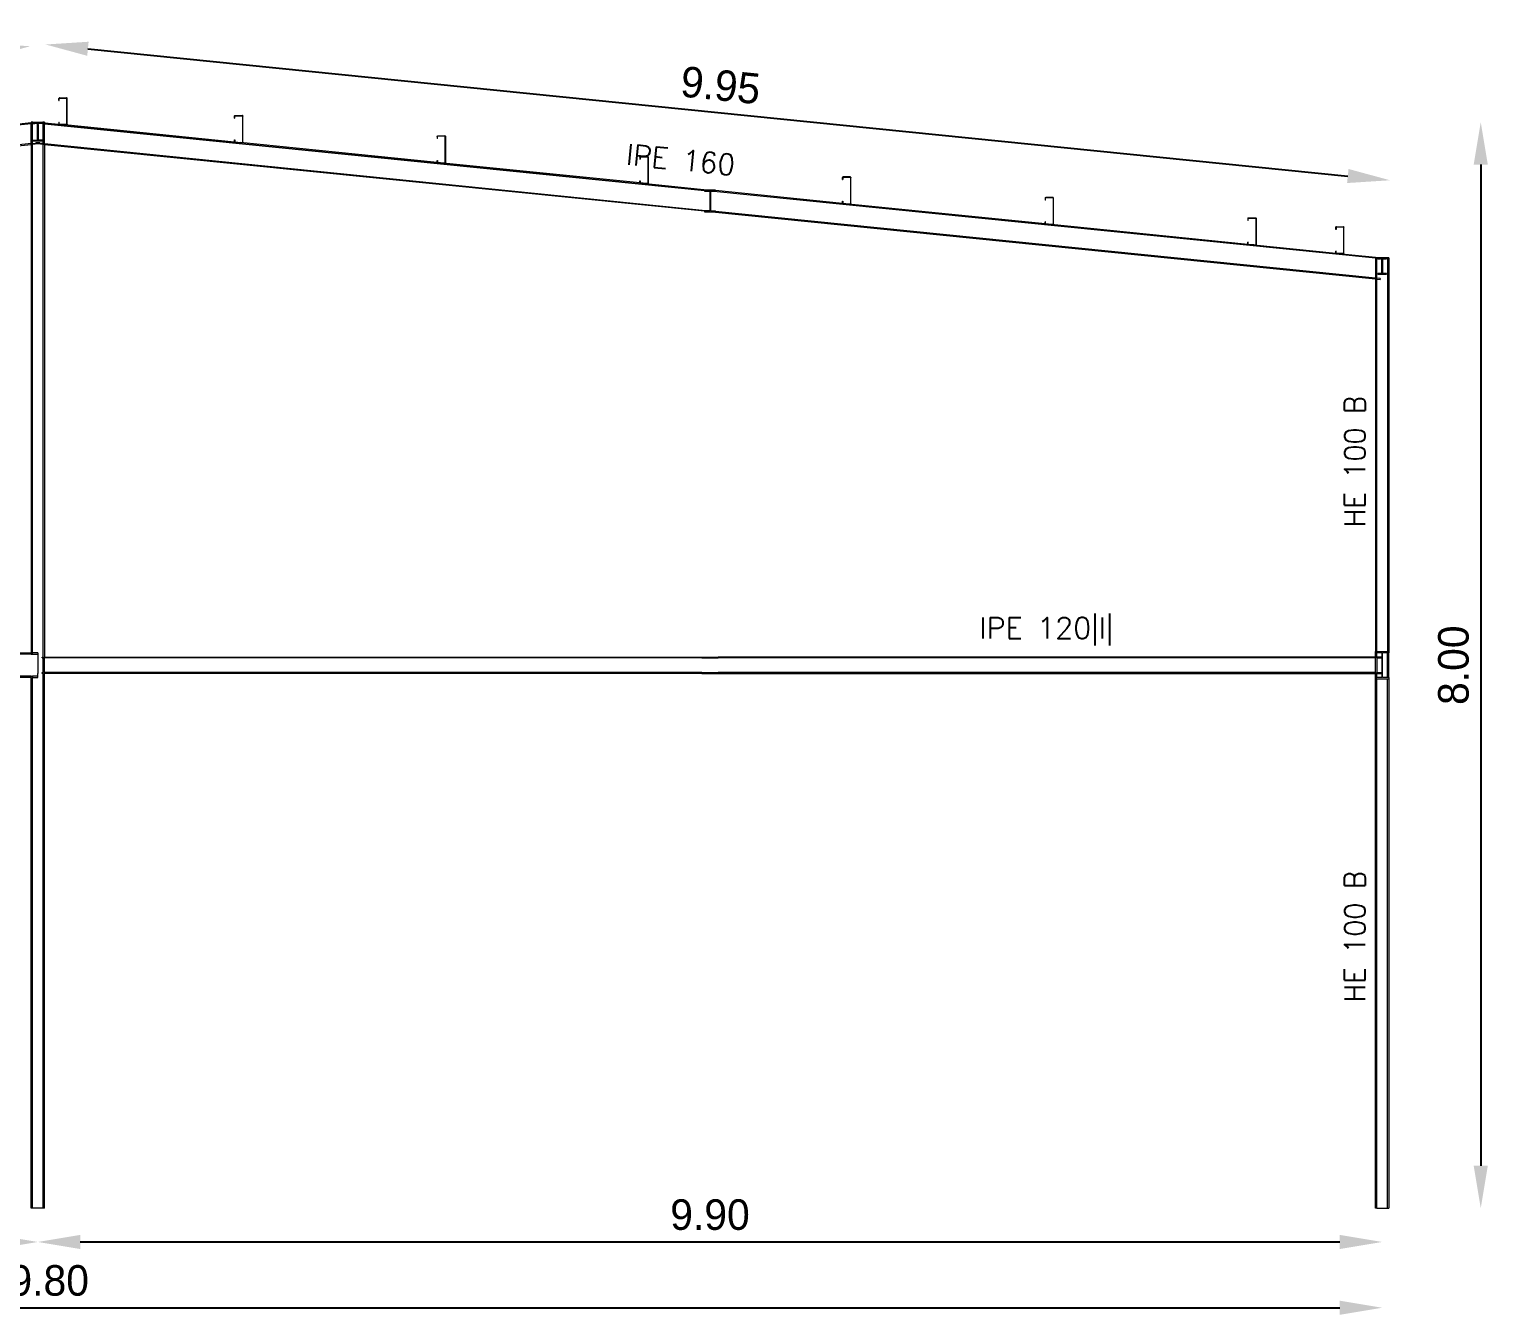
# Model space of a CAD drawing. Header units: inches. Extents: x 72863 to 72995, y 49095 to 49225.
# Drawn here: x 72874.34 to 72882.93, y 49205.84 to 49213.42 of the extents above; entities that cross this region are included whole.
import ezdxf
from ezdxf.enums import TextEntityAlignment as Align

# ---------------------------------------------------------------- set-up
doc = ezdxf.new("R2010")
doc.units = ezdxf.units.IN
for name, color, linetype, lineweight in [('BARRAS_DE_ACERO', 7, 'Continuous', 9), ('Cotas', 200, 'Continuous', 9), ('REFERENCIA_DE_LAS_BARRAS', 2, 'Continuous', 9)]:
    doc.layers.add(name, color=color, linetype=linetype, lineweight=lineweight)
doc.styles.add('CYPETXT', font='romans__.ttf', dxfattribs={"height": 0.2})
doc.styles.add('RomanS', font='')
doc.styles.get('RomanS').set_extended_font_data('Porsche')
doc.dimstyles.new('100-color', dxfattribs={"dimtxt": 0.18, "dimasz": 0.25, "dimexe": 0, "dimexo": 0.5, "dimgap": 0.07, "dimtad": 1, "dimlfac": 1.25, "dimzin": 4, "dimdsep": 46, "dimtxsty": 'RomanS', "dimcen": 0.1, "dimse1": 1, "dimse2": 1, "dimadec": 0, "dimazin": 0, "dimtfac": 1, "dimtix": 1, "dimtmove": 2, "dimatfit": 3, "dimfxl": 1, "dimtvp": 1.058824, "dimtolj": 1, "dimtzin": 1, "dimarcsym": 0})

# ---------------------------------------------------------------- blocks, each defined once
blk = doc.blocks.new('*D23')
at = {"layer": 'Cotas', "color": 0, "lineweight": -2, "transparency": 16777216}
blk.add_line((72874.1366, 49206.2703), (72870.6766, 49206.2703), dxfattribs=at)
at = {"layer": 'Cotas', "color": 0, "transparency": 16777216}
for points in [[(72870.6766, 49206.312), (72870.6766, 49206.2286), (72870.4266, 49206.2703)], [(72874.1366, 49206.312), (72874.1366, 49206.2286), (72874.3866, 49206.2703)]]:
    blk.add_solid(points, dxfattribs=at)
at = {"layer": 'Defpoints', "color": 0, "transparency": 16777216}
for p in [(72870.4266, 49206.4691), (72874.3866, 49206.4691), (72870.4266, 49206.2703)]:
    blk.add_point(p, dxfattribs=at)
at = {"layer": 'Cotas', "color": 0, "transparency": 16777216, "insert": (72872.4066, 49206.4303), "char_height": 0.18, "attachment_point": 5, "style": 'RomanS'}
blk.add_mtext('\\A1;4.95', dxfattribs=at)
blk = doc.blocks.new('*D24')
at = {"layer": 'Cotas', "color": 0, "lineweight": -2, "transparency": 16777216}
blk.add_line((72866.7166, 49205.8826), (72882.0566, 49205.8826), dxfattribs=at)
at = {"layer": 'Cotas', "color": 0, "transparency": 16777216}
for points in [[(72866.7166, 49205.9243), (72866.7166, 49205.8409), (72866.4666, 49205.8826)], [(72882.0566, 49205.9243), (72882.0566, 49205.8409), (72882.3066, 49205.8826)]]:
    blk.add_solid(points, dxfattribs=at)
at = {"layer": 'Defpoints', "color": 0, "transparency": 16777216}
for p in [(72866.4666, 49206.4691), (72882.3066, 49206.4691), (72882.3066, 49205.8826)]:
    blk.add_point(p, dxfattribs=at)
at = {"layer": 'Cotas', "color": 0, "transparency": 16777216, "insert": (72874.3866, 49206.0426), "char_height": 0.18, "attachment_point": 5, "style": 'RomanS'}
blk.add_mtext('\\A1;19.80', dxfattribs=at)
blk = doc.blocks.new('*D28')
at = {"layer": 'Cotas', "color": 0, "lineweight": -2, "transparency": 16777216}
blk.add_line((72865.3788, 49212.6191), (72865.3788, 49209.9191), dxfattribs=at)
at = {"layer": 'Cotas', "color": 0, "transparency": 16777216}
for points in [[(72865.3371, 49212.6191), (72865.4205, 49212.6191), (72865.3788, 49212.8691)], [(72865.3371, 49209.9191), (72865.4205, 49209.9191), (72865.3788, 49209.6691)]]:
    blk.add_solid(points, dxfattribs=at)
at = {"layer": 'Defpoints', "color": 0, "transparency": 16777216}
for p in [(72874.3866, 49212.8691), (72865.3788, 49209.6691), (72874.3866, 49209.6691)]:
    blk.add_point(p, dxfattribs=at)
at = {"layer": 'Cotas', "color": 0, "transparency": 16777216, "insert": (72865.2188, 49211.2691), "char_height": 0.18, "attachment_point": 5, "rotation": 90, "style": 'RomanS'}
blk.add_mtext('\\A1;4.00', dxfattribs=at)
blk = doc.blocks.new('*D30')
at = {"layer": 'Cotas', "color": 0, "lineweight": -2, "transparency": 16777216}
blk.add_line((72870.6302, 49212.9415), (72874.0927, 49213.2913), dxfattribs=at)
at = {"layer": 'Cotas', "color": 0, "transparency": 16777216}
for points in [[(72874.0885, 49213.3327), (72874.0969, 49213.2498), (72874.3414, 49213.3164)], [(72870.626, 49212.983), (72870.6344, 49212.9001), (72870.3814, 49212.9164)]]:
    blk.add_solid(points, dxfattribs=at)
at = {"layer": 'Defpoints', "color": 0, "transparency": 16777216}
for p in [(72874.3414, 49213.3164), (72874.3866, 49212.8691), (72870.4266, 49212.4691)]:
    blk.add_point(p, dxfattribs=at)
at = {"layer": 'Cotas', "color": 0, "transparency": 16777216, "insert": (72872.3454, 49213.2756), "char_height": 0.18, "attachment_point": 5, "rotation": 5.76789, "style": 'RomanS'}
blk.add_mtext('\\A1;4.98', dxfattribs=at)
blk = doc.blocks.new('*D31')
at = {"layer": 'Cotas', "color": 0, "lineweight": -2, "transparency": 16777216}
blk.add_line((72882.8873, 49212.6191), (72882.8873, 49206.7191), dxfattribs=at)
at = {"layer": 'Cotas', "color": 0, "transparency": 16777216}
for points in [[(72882.8456, 49212.6191), (72882.929, 49212.6191), (72882.8873, 49212.8691)], [(72882.8456, 49206.7191), (72882.929, 49206.7191), (72882.8873, 49206.4691)]]:
    blk.add_solid(points, dxfattribs=at)
at = {"layer": 'Defpoints', "color": 0, "transparency": 16777216}
for p in [(72874.3866, 49212.8691), (72874.3866, 49206.4691), (72882.8873, 49206.4691)]:
    blk.add_point(p, dxfattribs=at)
at = {"layer": 'Cotas', "color": 0, "transparency": 16777216, "insert": (72882.7273, 49209.6691), "char_height": 0.18, "attachment_point": 5, "rotation": 90, "style": 'RomanS'}
blk.add_mtext('\\A1;8.00', dxfattribs=at)
blk = doc.blocks.new('*D32')
at = {"layer": 'Cotas', "color": 0, "lineweight": -2, "transparency": 16777216}
blk.add_line((72874.6366, 49206.2703), (72882.0566, 49206.2703), dxfattribs=at)
at = {"layer": 'Cotas', "color": 0, "transparency": 16777216}
for points in [[(72874.6366, 49206.312), (72874.6366, 49206.2286), (72874.3866, 49206.2703)], [(72882.0566, 49206.312), (72882.0566, 49206.2286), (72882.3066, 49206.2703)]]:
    blk.add_solid(points, dxfattribs=at)
at = {"layer": 'Defpoints', "color": 0, "transparency": 16777216}
for p in [(72874.3866, 49206.4691), (72882.3066, 49206.4691), (72882.3066, 49206.2703)]:
    blk.add_point(p, dxfattribs=at)
at = {"layer": 'Cotas', "color": 0, "transparency": 16777216, "insert": (72878.3466, 49206.4303), "char_height": 0.18, "attachment_point": 5, "style": 'RomanS'}
blk.add_mtext('\\A1;9.90', dxfattribs=at)
blk = doc.blocks.new('*D33')
at = {"layer": 'Cotas', "color": 0, "lineweight": -2, "transparency": 16777216}
blk.add_line((72874.6816, 49213.3015), (72882.1041, 49212.5518), dxfattribs=at)
at = {"layer": 'Cotas', "color": 0, "transparency": 16777216}
for points in [[(72874.6858, 49213.343), (72874.6774, 49213.2601), (72874.4328, 49213.3267)], [(72882.1083, 49212.5932), (72882.0999, 49212.5103), (72882.3528, 49212.5267)]]:
    blk.add_solid(points, dxfattribs=at)
at = {"layer": 'Defpoints', "color": 0, "transparency": 16777216}
for p in [(72874.3866, 49212.8691), (72882.3528, 49212.5267), (72882.3066, 49212.0691)]:
    blk.add_point(p, dxfattribs=at)
at = {"layer": 'Cotas', "color": 0, "transparency": 16777216, "insert": (72878.4089, 49213.0859), "char_height": 0.18, "attachment_point": 5, "rotation": 354.23211, "style": 'RomanS'}
blk.add_mtext('\\A1;9.95', dxfattribs=at)

msp = doc.modelspace()

# ---------------------------------------------------------------- linework, layer by layer
at = {"layer": 'BARRAS_DE_ACERO'}
for p, q in [((72874.5114, 49213.0108), (72874.5111, 49213.0094)), ((72874.5111, 49212.997), (72874.5111, 49213.0094)), ((72874.5111, 49212.997), (72874.5127, 49212.997)), ((72874.5121, 49213.012), (72874.5114, 49213.0108)), ((72874.5133, 49213.0128), (72874.5121, 49213.012)), ((72874.5127, 49213.0094), (72874.5128, 49213.0102)), ((72874.5127, 49212.997), (72874.5127, 49213.0094)), ((72874.5147, 49213.013), (72874.5133, 49213.0128)), ((72874.5139, 49213.0113), (72874.5147, 49213.0114)), ((72874.5147, 49213.013), (72874.5555, 49213.013)), ((72874.5147, 49213.0114), (72874.5555, 49213.0114)), ((72874.5569, 49213.0128), (72874.5555, 49213.013)), ((72874.5555, 49213.0114), (72874.5563, 49213.0113)), ((72874.5569, 49213.0108), (72874.5563, 49213.0113)), ((72874.558, 49213.012), (72874.5569, 49213.0128)), ((72874.5569, 49213.0108), (72874.5573, 49213.0102)), ((72874.5573, 49213.0102), (72874.5575, 49213.0094)), ((72874.5575, 49212.8566), (72874.5575, 49213.0094)), ((72874.558, 49213.012), (72874.5588, 49213.0108)), ((72874.5591, 49213.0094), (72874.5588, 49213.0108)), ((72874.5591, 49212.8566), (72874.5591, 49213.0094)), ((72875.5458, 49212.9049), (72875.5461, 49212.9063)), ((72875.5458, 49212.8925), (72875.5458, 49212.9049)), ((72875.5461, 49212.9063), (72875.5469, 49212.9075)), ((72875.5469, 49212.9075), (72875.548, 49212.9082)), ((72875.5476, 49212.9057), (72875.5474, 49212.9049)), ((72875.5476, 49212.9057), (72875.548, 49212.9063)), ((72875.548, 49212.9082), (72875.5494, 49212.9085)), ((72875.548, 49212.9063), (72875.5487, 49212.9068)), ((72875.5494, 49212.9069), (72875.5487, 49212.9068)), ((72875.5494, 49212.9085), (72875.5902, 49212.9085)), ((72875.5494, 49212.9069), (72875.5902, 49212.9069)), ((72875.5916, 49212.9082), (72875.5902, 49212.9085)), ((72875.5902, 49212.9069), (72875.591, 49212.9068)), ((72875.5916, 49212.9063), (72875.591, 49212.9068)), ((72875.5928, 49212.9075), (72875.5916, 49212.9082)), ((72875.5916, 49212.9063), (72875.5921, 49212.9057)), ((72875.5921, 49212.9057), (72875.5922, 49212.9049)), ((72875.5922, 49212.9049), (72875.5922, 49212.7521)), ((72875.5935, 49212.9063), (72875.5928, 49212.9075)), ((72875.5935, 49212.9063), (72875.5938, 49212.9049)), ((72874.3466, 49212.8591), (72870.4666, 49212.4672)), ((72874.3466, 49212.8691), (72874.3466, 49212.8651)), ((72874.3546, 49212.8691), (72874.3466, 49212.8691)), ((72874.3466, 49212.8651), (72874.3466, 49212.8591)), ((72874.3466, 49212.7424), (72874.3466, 49212.8591)), ((72874.3546, 49212.8691), (72874.3546, 49212.8659)), ((72874.3574, 49212.8691), (72874.3546, 49212.8691)), ((72874.3546, 49212.8659), (72874.3574, 49212.8662)), ((72874.3546, 49212.8599), (72874.3546, 49212.8659)), ((72874.3546, 49212.8599), (72874.3847, 49212.863)), ((72874.3546, 49212.7432), (72874.3546, 49212.8599)), ((72874.3574, 49212.8691), (72874.3866, 49212.8691)), ((72874.3574, 49212.8691), (72874.3574, 49212.8662)), ((72874.3574, 49212.8662), (72874.3574, 49212.8636)), ((72874.3574, 49212.8636), (72874.3847, 49212.8636)), ((72874.3847, 49212.863), (72874.3847, 49212.8636)), ((72874.3847, 49212.7961), (72874.3847, 49212.863)), ((72874.3866, 49212.8691), (72874.4158, 49212.8691)), ((72874.3885, 49212.8636), (72874.3885, 49212.863)), ((72874.4186, 49212.8599), (72874.3885, 49212.863)), ((72874.3885, 49212.8549), (72874.3885, 49212.863)), ((72874.3885, 49212.8549), (72874.3885, 49212.7626)), ((72874.4186, 49212.8691), (72874.4158, 49212.8691)), ((72874.4158, 49212.8662), (72874.4158, 49212.8691)), ((72874.4158, 49212.8662), (72874.4186, 49212.8659)), ((72874.4186, 49212.8691), (72874.4186, 49212.8659)), ((72874.4266, 49212.8691), (72874.4186, 49212.8691)), ((72874.4186, 49212.8599), (72874.4186, 49212.8659)), ((72874.4186, 49212.7432), (72874.4186, 49212.8599)), ((72874.4266, 49212.8691), (72874.4266, 49212.8651)), ((72874.4266, 49212.8651), (72874.5111, 49212.8565)), ((72874.5111, 49212.869), (72874.5111, 49212.8566)), ((72874.5111, 49212.869), (72874.5127, 49212.869)), ((72874.5111, 49212.8565), (72874.5111, 49212.8566)), ((72874.5133, 49212.8533), (72874.5121, 49212.8541)), ((72874.5127, 49212.8566), (72874.5127, 49212.869)), ((72874.5127, 49212.8564), (72874.5127, 49212.8566)), ((72874.53, 49212.8546), (72874.5127, 49212.8564)), ((72874.5127, 49212.8564), (72874.5128, 49212.8559)), ((72874.5128, 49212.8559), (72874.5133, 49212.8552)), ((72874.5139, 49212.8548), (72874.5133, 49212.8552)), ((72874.5139, 49212.8548), (72874.5147, 49212.8546)), ((72874.5147, 49212.8546), (72874.53, 49212.8546)), ((72874.5555, 49212.8546), (72874.53, 49212.8546)), ((72874.5458, 49212.853), (72874.5555, 49212.853)), ((72875.5458, 49212.752), (72874.5458, 49212.853)), ((72874.5555, 49212.853), (72874.5569, 49212.8533)), ((72874.5573, 49212.8559), (72874.5569, 49212.8552)), ((72874.5569, 49212.8533), (72874.558, 49212.8541)), ((72874.5575, 49212.8566), (72874.5573, 49212.8559)), ((72874.558, 49212.8541), (72874.5588, 49212.8553)), ((72874.5591, 49212.8566), (72874.5588, 49212.8553)), ((72874.3466, 49212.7424), (72870.4666, 49212.3504)), ((72874.3466, 49212.7364), (72870.4666, 49212.3445)), ((72874.3466, 49212.7364), (72874.3466, 49212.7424)), ((72874.3466, 49212.7364), (72874.3466, 49209.7411)), ((72874.3546, 49212.7432), (72874.3741, 49212.7451)), ((72874.3546, 49212.7372), (72874.3546, 49212.7432)), ((72874.3546, 49209.7411), (72874.3546, 49212.7372)), ((72874.3574, 49212.7571), (72874.3574, 49212.7626)), ((72874.4158, 49212.7571), (72874.3574, 49212.7571)), ((72874.3741, 49212.7451), (72874.3744, 49212.7476)), ((72874.3974, 49212.7626), (72874.3885, 49212.7626)), ((72874.4158, 49212.7626), (72874.3974, 49212.7626)), ((72874.4186, 49212.7432), (72874.3991, 49212.7451)), ((72874.4158, 49212.7626), (72874.4158, 49212.7571)), ((72874.4186, 49212.7372), (72874.4186, 49212.7432)), ((72874.4186, 49209.7171), (72874.4186, 49212.7372)), ((72874.4266, 49212.7364), (72874.4266, 49212.7424)), ((72878.3138, 49212.3438), (72874.4266, 49212.7364)), ((72874.4266, 49212.7364), (72874.4266, 49209.7171)), ((72875.5458, 49212.7521), (72875.5458, 49212.7645)), ((72875.5458, 49212.7645), (72875.5474, 49212.7645)), ((72875.5469, 49212.7496), (72875.5461, 49212.7507)), ((72875.5469, 49212.7496), (72875.548, 49212.7488)), ((72875.5474, 49212.7645), (72875.5474, 49212.7521)), ((72875.5475, 49212.7519), (72875.5474, 49212.7521)), ((72875.5648, 49212.7501), (72875.5475, 49212.7519)), ((72875.5476, 49212.7513), (72875.5475, 49212.7519)), ((72875.548, 49212.7507), (72875.5476, 49212.7513)), ((72875.548, 49212.7507), (72875.5487, 49212.7503)), ((72875.5494, 49212.7485), (72875.548, 49212.7488)), ((72875.5494, 49212.7501), (72875.5487, 49212.7503)), ((72875.5494, 49212.7501), (72875.5648, 49212.7501)), ((72875.5494, 49212.7485), (72875.5806, 49212.7485)), ((72875.5648, 49212.7501), (72875.5902, 49212.7501)), ((72875.5806, 49212.7485), (72875.5902, 49212.7485)), ((72875.591, 49212.7503), (72875.5902, 49212.7501)), ((72875.5916, 49212.7488), (72875.5902, 49212.7485)), ((72875.5916, 49212.7507), (72875.591, 49212.7503)), ((72875.5921, 49212.7513), (72875.5916, 49212.7507)), ((72875.5916, 49212.7488), (72875.5928, 49212.7496)), ((72875.5921, 49212.7513), (72875.5922, 49212.7521)), ((72876.7397, 49212.7843), (72876.7397, 49212.7719)), ((72876.7413, 49212.7719), (72876.7397, 49212.7719)), ((72876.7413, 49212.7719), (72876.7413, 49212.7843)), ((72876.7433, 49212.7879), (72876.7841, 49212.7879)), ((72876.7855, 49212.7876), (72876.7841, 49212.7879)), ((72876.7849, 49212.7862), (72876.7856, 49212.7857)), ((72876.7867, 49212.7869), (72876.7855, 49212.7876)), ((72876.7856, 49212.7857), (72876.786, 49212.7851)), ((72876.7861, 49212.7843), (72876.786, 49212.7851)), ((72876.7861, 49212.6315), (72876.7861, 49212.7843)), ((72876.7875, 49212.7857), (72876.7867, 49212.7869)), ((72876.7875, 49212.7857), (72876.7877, 49212.7843)), ((72876.7877, 49212.7843), (72876.7877, 49212.6315)), ((72876.7397, 49212.6439), (72876.7413, 49212.6439)), ((72876.7413, 49212.6439), (72876.7413, 49212.6315)), ((72877.9337, 49212.6637), (72877.9339, 49212.6651)), ((72877.9339, 49212.6651), (72877.9347, 49212.6663)), ((72877.9359, 49212.667), (72877.9347, 49212.6663)), ((72877.9353, 49212.6637), (72877.9353, 49212.6513)), ((72877.9373, 49212.6673), (72877.9359, 49212.667)), ((72877.9373, 49212.6657), (72877.9365, 49212.6656)), ((72877.9781, 49212.6673), (72877.9373, 49212.6673)), ((72877.9373, 49212.6657), (72877.9781, 49212.6657)), ((72877.9794, 49212.667), (72877.9781, 49212.6673)), ((72877.9781, 49212.6657), (72877.9788, 49212.6656)), ((72877.9788, 49212.6656), (72877.9795, 49212.6651)), ((72877.9799, 49212.6645), (72877.9795, 49212.6651)), ((72877.9799, 49212.6645), (72877.9801, 49212.6637)), ((72877.9801, 49212.6637), (72877.9801, 49212.5109)), ((72877.9814, 49212.6651), (72877.9817, 49212.6637)), ((72877.9817, 49212.6637), (72877.9817, 49212.5109)), ((72876.74, 49212.6301), (72876.7408, 49212.629)), ((72876.742, 49212.6282), (72876.7408, 49212.629)), ((72876.7413, 49212.6315), (72876.7414, 49212.6313)), ((72876.7588, 49212.6295), (72876.7414, 49212.6313)), ((72876.7414, 49212.6313), (72876.7415, 49212.6307)), ((72876.7415, 49212.6307), (72876.7419, 49212.6301)), ((72876.7419, 49212.6301), (72876.7426, 49212.6297)), ((72876.7426, 49212.6297), (72876.7433, 49212.6295)), ((72876.7433, 49212.6295), (72876.7588, 49212.6295)), ((72876.7746, 49212.6279), (72876.7841, 49212.6279)), ((72877.9337, 49212.5108), (72876.7746, 49212.6279)), ((72876.7855, 49212.6282), (72876.7841, 49212.6279)), ((72876.7856, 49212.6301), (72876.7849, 49212.6297)), ((72876.7855, 49212.6282), (72876.7867, 49212.629)), ((72876.786, 49212.6307), (72876.7856, 49212.6301)), ((72876.786, 49212.6307), (72876.7861, 49212.6315)), ((72876.7867, 49212.629), (72876.7875, 49212.6301)), ((72876.7877, 49212.6315), (72876.7875, 49212.6301)), ((72877.9337, 49212.5109), (72877.9337, 49212.5233)), ((72877.9337, 49212.5233), (72877.9353, 49212.5233)), ((72877.9337, 49212.5109), (72877.9337, 49212.5108)), ((72877.9347, 49212.5084), (72877.9359, 49212.5076)), ((72877.9354, 49212.5101), (72877.9353, 49212.5107)), ((72877.9359, 49212.5095), (72877.9354, 49212.5101)), ((72877.9359, 49212.5095), (72877.9365, 49212.5091)), ((72877.9373, 49212.5073), (72877.9359, 49212.5076)), ((72877.9365, 49212.5091), (72877.9373, 49212.5089)), ((72877.9526, 49212.5089), (72877.9373, 49212.5089)), ((72877.9685, 49212.5073), (72877.9373, 49212.5073)), ((72877.9526, 49212.5089), (72877.9781, 49212.5089)), ((72877.9685, 49212.5073), (72878.3467, 49212.4691)), ((72877.9781, 49212.5073), (72877.9685, 49212.5073)), ((72877.9799, 49212.5101), (72877.9795, 49212.5095)), ((72877.9801, 49212.5109), (72877.9799, 49212.5101)), ((72877.9817, 49212.5109), (72877.9814, 49212.5095)), ((72879.1279, 49212.5445), (72879.1276, 49212.5431)), ((72879.1276, 49212.5307), (72879.1276, 49212.5431)), ((72879.1276, 49212.5307), (72879.1292, 49212.5307)), ((72879.1286, 49212.5457), (72879.1279, 49212.5445)), ((72879.1298, 49212.5464), (72879.1286, 49212.5457)), ((72879.1293, 49212.5439), (72879.1292, 49212.5431)), ((72879.1292, 49212.5431), (72879.1292, 49212.5307)), ((72879.1298, 49212.5445), (72879.1293, 49212.5439)), ((72879.1312, 49212.5467), (72879.1298, 49212.5464)), ((72879.1298, 49212.5445), (72879.1304, 49212.545)), ((72879.1312, 49212.5451), (72879.1304, 49212.545)), ((72879.172, 49212.5467), (72879.1312, 49212.5467)), ((72879.1312, 49212.5451), (72879.172, 49212.5451)), ((72879.1734, 49212.5464), (72879.172, 49212.5467)), ((72879.172, 49212.5451), (72879.1728, 49212.545)), ((72879.1734, 49212.5445), (72879.1728, 49212.545)), ((72879.1745, 49212.5457), (72879.1734, 49212.5464)), ((72879.1738, 49212.5439), (72879.1734, 49212.5445)), ((72879.1738, 49212.5439), (72879.174, 49212.5431)), ((72879.174, 49212.5431), (72879.174, 49212.3903)), ((72879.1745, 49212.5457), (72879.1753, 49212.5445)), ((72879.1753, 49212.5445), (72879.1756, 49212.5431)), ((72879.1756, 49212.3903), (72879.1756, 49212.5431)), ((72878.3138, 49212.4665), (72878.3138, 49212.4632)), ((72878.3138, 49212.4632), (72878.3446, 49212.4632)), ((72878.3446, 49212.4632), (72878.3446, 49212.347)), ((72878.3794, 49212.4691), (72878.3467, 49212.4691)), ((72878.3486, 49212.463), (72878.3486, 49212.4632)), ((72878.3486, 49212.463), (72878.3486, 49212.347)), ((72882.2666, 49212.0672), (72878.3486, 49212.463)), ((72882.2666, 49212.0672), (72878.3486, 49212.463)), ((72878.3486, 49212.463), (72878.3486, 49212.463)), ((72878.3794, 49212.4658), (72878.3794, 49212.4691)), ((72879.1276, 49212.3902), (72878.3794, 49212.4658)), ((72879.1276, 49212.4027), (72879.1292, 49212.4027)), ((72879.1276, 49212.3903), (72879.1276, 49212.4027)), ((72879.1276, 49212.3903), (72879.1276, 49212.3902)), ((72879.1279, 49212.3889), (72879.1276, 49212.3902)), ((72879.1279, 49212.3889), (72879.1286, 49212.3878)), ((72879.1292, 49212.4027), (72879.1292, 49212.3903)), ((72879.1292, 49212.3901), (72879.1292, 49212.3903)), ((72879.1293, 49212.3895), (72879.1298, 49212.3889)), ((72879.1298, 49212.3889), (72879.1304, 49212.3885)), ((72879.1304, 49212.3885), (72879.1312, 49212.3883)), ((72879.1466, 49212.3883), (72879.1312, 49212.3883)), ((72879.1624, 49212.3867), (72879.1312, 49212.3867)), ((72879.1466, 49212.3883), (72879.172, 49212.3883)), ((72879.1624, 49212.3867), (72879.172, 49212.3867)), ((72880.3215, 49212.2696), (72879.1624, 49212.3867)), ((72879.172, 49212.3883), (72879.1728, 49212.3885)), ((72879.1734, 49212.387), (72879.172, 49212.3867)), ((72879.1728, 49212.3885), (72879.1734, 49212.3889)), ((72879.1738, 49212.3895), (72879.1734, 49212.3889)), ((72879.1734, 49212.387), (72879.1745, 49212.3878)), ((72879.1738, 49212.3895), (72879.174, 49212.3903)), ((72879.1745, 49212.3878), (72879.1753, 49212.3889)), ((72879.1753, 49212.3889), (72879.1756, 49212.3903)), ((72880.3215, 49212.4225), (72880.3218, 49212.4239)), ((72880.3215, 49212.4225), (72880.3215, 49212.4101)), ((72880.3231, 49212.4101), (72880.3215, 49212.4101)), ((72880.3218, 49212.4239), (72880.3226, 49212.4251)), ((72880.3226, 49212.4251), (72880.3237, 49212.4258)), ((72880.3231, 49212.4101), (72880.3231, 49212.4225)), ((72880.3237, 49212.4258), (72880.3251, 49212.4261)), ((72880.3244, 49212.4244), (72880.3251, 49212.4245)), ((72880.3659, 49212.4261), (72880.3251, 49212.4261)), ((72880.3251, 49212.4245), (72880.3659, 49212.4245)), ((72880.3673, 49212.4258), (72880.3659, 49212.4261)), ((72880.3667, 49212.4244), (72880.3659, 49212.4245)), ((72880.3667, 49212.4244), (72880.3673, 49212.4239)), ((72880.3685, 49212.4251), (72880.3673, 49212.4258)), ((72880.3678, 49212.4233), (72880.3673, 49212.4239)), ((72880.3679, 49212.4225), (72880.3678, 49212.4233)), ((72880.3679, 49212.4225), (72880.3679, 49212.2697)), ((72880.3685, 49212.4251), (72880.3692, 49212.4239)), ((72880.3692, 49212.4239), (72880.3695, 49212.4225)), ((72880.3695, 49212.2697), (72880.3695, 49212.4225)), ((72878.3138, 49212.3438), (72878.3138, 49212.347)), ((72878.3138, 49212.3438), (72878.3138, 49212.3411)), ((72878.3138, 49212.3411), (72878.3403, 49212.3411)), ((72882.2666, 49211.9445), (72878.3403, 49212.3411)), ((72878.3403, 49212.3411), (72878.3794, 49212.3411)), ((72878.3446, 49212.347), (72878.3405, 49212.347)), ((72878.3486, 49212.347), (72878.3794, 49212.347)), ((72878.3794, 49212.3431), (72878.3794, 49212.347)), ((72878.3794, 49212.3411), (72878.3794, 49212.3431)), ((72881.5157, 49212.3033), (72881.5154, 49212.3019)), ((72881.5154, 49212.3019), (72881.5154, 49212.2895)), ((72881.5165, 49212.3045), (72881.5157, 49212.3033)), ((72881.5165, 49212.3045), (72881.5177, 49212.3052)), ((72881.5172, 49212.3027), (72881.517, 49212.3019)), ((72881.517, 49212.2895), (72881.517, 49212.3019)), ((72881.5177, 49212.3052), (72881.519, 49212.3055)), ((72881.519, 49212.3039), (72881.5183, 49212.3038)), ((72881.519, 49212.3055), (72881.5598, 49212.3055)), ((72881.5598, 49212.3055), (72881.5612, 49212.3052)), ((72881.5612, 49212.3052), (72881.5624, 49212.3045)), ((72881.5618, 49212.3019), (72881.5618, 49212.1491)), ((72880.3215, 49212.2697), (72880.3215, 49212.2821)), ((72880.3231, 49212.2821), (72880.3215, 49212.2821)), ((72880.3215, 49212.2697), (72880.3215, 49212.2696)), ((72880.3218, 49212.2683), (72880.3215, 49212.2696)), ((72880.3218, 49212.2683), (72880.3226, 49212.2672)), ((72880.3237, 49212.2664), (72880.3226, 49212.2672)), ((72880.3231, 49212.2697), (72880.3231, 49212.2821)), ((72880.3232, 49212.2695), (72880.3231, 49212.2697)), ((72880.3232, 49212.2695), (72880.3405, 49212.2677)), ((72880.3232, 49212.2695), (72880.3233, 49212.2689)), ((72880.3233, 49212.2689), (72880.3237, 49212.2683)), ((72880.3237, 49212.2683), (72880.3244, 49212.2679)), ((72880.3251, 49212.2661), (72880.3237, 49212.2664)), ((72880.3244, 49212.2679), (72880.3251, 49212.2677)), ((72880.3405, 49212.2677), (72880.3251, 49212.2677)), ((72880.3563, 49212.2661), (72880.3251, 49212.2661)), ((72880.3405, 49212.2677), (72880.3659, 49212.2677)), ((72880.3563, 49212.2661), (72880.3659, 49212.2661)), ((72880.3659, 49212.2677), (72880.3667, 49212.2679)), ((72880.3659, 49212.2661), (72880.3673, 49212.2664)), ((72880.3667, 49212.2679), (72880.3673, 49212.2683)), ((72880.3678, 49212.2689), (72880.3673, 49212.2683)), ((72880.3673, 49212.2664), (72880.3685, 49212.2672)), ((72880.3679, 49212.2697), (72880.3678, 49212.2689)), ((72880.3685, 49212.2672), (72880.3692, 49212.2683)), ((72880.3692, 49212.2683), (72880.3695, 49212.2697)), ((72881.517, 49212.2895), (72881.5154, 49212.2895)), ((72882.0331, 49212.2496), (72882.0334, 49212.251)), ((72882.0331, 49212.2372), (72882.0331, 49212.2496)), ((72882.0347, 49212.2372), (72882.0331, 49212.2372)), ((72882.0334, 49212.251), (72882.0342, 49212.2522)), ((72882.0353, 49212.253), (72882.0342, 49212.2522)), ((72882.0349, 49212.2504), (72882.0347, 49212.2496)), ((72882.0347, 49212.2496), (72882.0347, 49212.2372)), ((72882.0349, 49212.2504), (72882.0353, 49212.251)), ((72882.0353, 49212.253), (72882.0367, 49212.2532)), ((72882.0359, 49212.2515), (72882.0353, 49212.251)), ((72882.0367, 49212.2516), (72882.0359, 49212.2515)), ((72882.0367, 49212.2532), (72882.0775, 49212.2532)), ((72882.0367, 49212.2516), (72882.0775, 49212.2516)), ((72882.0789, 49212.253), (72882.0775, 49212.2532)), ((72882.0783, 49212.2515), (72882.0775, 49212.2516)), ((72882.0789, 49212.251), (72882.0783, 49212.2515)), ((72882.0789, 49212.253), (72882.0801, 49212.2522)), ((72882.0801, 49212.2522), (72882.0808, 49212.251)), ((72882.0811, 49212.2496), (72882.0808, 49212.251)), ((72882.0811, 49212.0968), (72882.0811, 49212.2496)), ((72881.517, 49212.1615), (72881.5154, 49212.1615)), ((72881.5154, 49212.1491), (72881.5154, 49212.1615)), ((72881.5154, 49212.1491), (72881.5155, 49212.149)), ((72881.5165, 49212.1466), (72881.5157, 49212.1477)), ((72881.517, 49212.1491), (72881.517, 49212.1615)), ((72881.5171, 49212.1489), (72881.517, 49212.1491)), ((72881.5344, 49212.1471), (72881.5171, 49212.1489)), ((72881.5171, 49212.1489), (72881.5172, 49212.1483)), ((72881.5172, 49212.1483), (72881.5176, 49212.1477)), ((72881.5183, 49212.1473), (72881.5176, 49212.1477)), ((72881.5183, 49212.1473), (72881.519, 49212.1471)), ((72881.519, 49212.1471), (72881.5344, 49212.1471)), ((72881.5502, 49212.1455), (72881.519, 49212.1455)), ((72881.5502, 49212.1455), (72882.0331, 49212.0967)), ((72881.5502, 49212.1455), (72881.5598, 49212.1455)), ((72881.5612, 49212.1458), (72881.5598, 49212.1455)), ((72881.5613, 49212.1477), (72881.5606, 49212.1473)), ((72881.5624, 49212.1466), (72881.5612, 49212.1458)), ((72881.5613, 49212.1477), (72881.5617, 49212.1483)), ((72881.5617, 49212.1483), (72881.5618, 49212.1491)), ((72881.5632, 49212.1477), (72881.5624, 49212.1466)), ((72881.5634, 49212.1491), (72881.5632, 49212.1477)), ((72882.0331, 49212.0968), (72882.0331, 49212.1092)), ((72882.0347, 49212.1092), (72882.0331, 49212.1092)), ((72882.0331, 49212.0968), (72882.0331, 49212.0967)), ((72882.0331, 49212.0967), (72882.0334, 49212.0955)), ((72882.0334, 49212.0955), (72882.0342, 49212.0943)), ((72882.0342, 49212.0943), (72882.0353, 49212.0935)), ((72882.0347, 49212.0968), (72882.0347, 49212.1092)), ((72882.0348, 49212.0966), (72882.0347, 49212.0968)), ((72882.052, 49212.0948), (72882.0348, 49212.0966)), ((72882.0348, 49212.0966), (72882.0349, 49212.0961)), ((72882.0349, 49212.0961), (72882.0353, 49212.0954)), ((72882.0359, 49212.095), (72882.0353, 49212.0954)), ((72882.0359, 49212.095), (72882.0367, 49212.0948)), ((72882.052, 49212.0948), (72882.0367, 49212.0948)), ((72882.0775, 49212.0948), (72882.052, 49212.0948)), ((72882.0679, 49212.0932), (72882.3066, 49212.0691)), ((72882.0775, 49212.0932), (72882.0679, 49212.0932)), ((72882.0775, 49212.0948), (72882.0783, 49212.095)), ((72882.0775, 49212.0932), (72882.0789, 49212.0935)), ((72882.0789, 49212.0954), (72882.0783, 49212.095)), ((72882.0789, 49212.0954), (72882.0794, 49212.0961)), ((72882.0801, 49212.0943), (72882.0789, 49212.0935)), ((72882.0794, 49212.0961), (72882.0795, 49212.0968)), ((72882.0801, 49212.0943), (72882.0808, 49212.0955)), ((72882.0808, 49212.0955), (72882.0811, 49212.0968)), ((72882.2666, 49212.0691), (72882.2746, 49212.0691)), ((72882.2666, 49212.0672), (72882.2666, 49212.0691)), ((72882.2746, 49212.0691), (72882.2746, 49212.0664)), ((72882.2746, 49212.0664), (72882.281, 49212.0657)), ((72882.2746, 49211.9496), (72882.2746, 49212.0664)), ((72882.281, 49212.0691), (72882.281, 49212.0657)), ((72882.3066, 49212.0691), (72882.281, 49212.0691)), ((72882.281, 49212.0657), (72882.281, 49212.0641)), ((72882.281, 49212.0641), (72882.2976, 49212.0641)), ((72882.3322, 49212.0691), (72882.3066, 49212.0691)), ((72882.3084, 49212.0641), (72882.3084, 49211.9781)), ((72882.3386, 49212.0691), (72882.3322, 49212.0691)), ((72882.3466, 49212.0691), (72882.3386, 49212.0691)), ((72882.3386, 49212.0691), (72882.3386, 49209.7491)), ((72882.3466, 49212.0691), (72882.3466, 49209.7491)), ((72882.281, 49211.9731), (72882.3322, 49211.9731)), ((72882.3322, 49211.9781), (72882.3084, 49211.9781)), ((72882.3322, 49211.9731), (72882.3322, 49211.9781)), ((72882.2666, 49211.9504), (72882.2666, 49211.9445)), ((72882.2666, 49211.9445), (72882.2666, 49209.7491)), ((72882.2944, 49211.9476), (72882.2746, 49211.9496)), ((72882.2746, 49211.9437), (72882.2746, 49211.9496)), ((72882.2746, 49211.9437), (72882.2938, 49211.9418)), ((72882.2746, 49209.7491), (72882.2746, 49211.9437)), ((72882.2944, 49211.9476), (72882.2938, 49211.9418)), ((72874.3466, 49209.7347), (72870.4666, 49209.7347)), ((72874.3866, 49209.7411), (72874.3546, 49209.7411)), ((72874.3546, 49209.7347), (72874.3866, 49209.7347)), ((72874.3866, 49209.7411), (72874.3866, 49209.7347)), ((72874.3866, 49209.7347), (72874.3866, 49209.7171)), ((72882.2746, 49209.7491), (72882.2666, 49209.7491)), ((72882.2746, 49209.7491), (72882.3386, 49209.7491)), ((72882.3044, 49209.7423), (72882.2746, 49209.7423)), ((72882.3044, 49209.7423), (72882.3044, 49209.7171)), ((72882.3386, 49209.7491), (72882.3466, 49209.7491)), ((72882.3466, 49209.7491), (72882.3466, 49209.7423)), ((72874.3866, 49209.7171), (72874.3866, 49209.6211)), ((72874.4122, 49209.7171), (72874.4186, 49209.7171)), ((72874.4122, 49209.7121), (72874.4122, 49209.7171)), ((72874.4186, 49209.6261), (72874.4186, 49209.7121)), ((72874.4266, 49209.7171), (72878.2986, 49209.7171)), ((72874.4266, 49209.7121), (72874.4266, 49209.7171)), ((72874.4266, 49209.6261), (72874.4266, 49209.7121)), ((72878.2986, 49209.7121), (72874.4266, 49209.7121)), ((72878.2986, 49209.7171), (72878.3946, 49209.7171)), ((72878.2986, 49209.7121), (72878.3946, 49209.7121)), ((72882.2666, 49209.7171), (72882.2666, 49209.7121)), ((72882.2666, 49209.6261), (72882.2666, 49209.7121)), ((72882.2746, 49209.7121), (72882.2746, 49209.7171)), ((72882.2746, 49209.7121), (72882.2746, 49209.6261)), ((72882.3044, 49209.7121), (72882.3044, 49209.6261)), ((72874.3466, 49209.5971), (72870.4666, 49209.5971)), ((72874.3466, 49209.6035), (72874.3546, 49209.6035)), ((72874.3466, 49209.5971), (72874.3466, 49209.6035)), ((72874.3466, 49206.4691), (72874.3466, 49209.5971)), ((72874.3546, 49209.6035), (72874.3546, 49209.5971)), ((72874.3849, 49209.6035), (72874.3546, 49209.6035)), ((72874.3849, 49209.6035), (72874.3866, 49209.6035)), ((72874.3866, 49209.6035), (72874.3866, 49209.6211)), ((72874.4122, 49209.6261), (72874.4186, 49209.6261)), ((72874.4122, 49209.6211), (72874.4122, 49209.6261)), ((72874.4186, 49209.6211), (72874.4186, 49209.6261)), ((72874.4266, 49206.4691), (72874.4266, 49209.6211)), ((72878.2986, 49209.6261), (72878.3946, 49209.6261)), ((72878.2986, 49209.6211), (72878.3946, 49209.6211)), ((72882.2666, 49209.6261), (72878.3946, 49209.6261)), ((72882.2666, 49209.5959), (72882.2666, 49209.6211)), ((72882.2666, 49209.5891), (72882.2746, 49209.5891)), ((72882.2746, 49209.6211), (72882.2746, 49209.6261)), ((72882.2746, 49209.6261), (72882.3044, 49209.6261)), ((72882.2746, 49209.6211), (72882.3044, 49209.6211)), ((72882.3044, 49209.5959), (72882.2746, 49209.5959)), ((72882.2746, 49206.4691), (72882.2746, 49209.5891)), ((72882.2746, 49209.5891), (72882.3386, 49209.5891)), ((72882.3044, 49209.6261), (72882.3044, 49209.6211)), ((72882.3044, 49209.6211), (72882.3044, 49209.5959)), ((72882.3386, 49209.5959), (72882.3089, 49209.5959)), ((72882.3466, 49209.5959), (72882.3386, 49209.5959)), ((72882.3386, 49206.4691), (72882.3386, 49209.5891)), ((72882.3386, 49209.5891), (72882.3466, 49209.5891)), ((72882.3466, 49209.5959), (72882.3466, 49209.5891)), ((72882.3466, 49209.5891), (72882.3466, 49206.4691)), ((72874.3546, 49206.4691), (72874.3466, 49206.4691)), ((72874.4186, 49206.4691), (72874.3546, 49206.4691)), ((72874.4266, 49206.4691), (72874.4186, 49206.4691)), ((72882.2746, 49206.4691), (72882.2666, 49206.4691)), ((72882.2746, 49206.4691), (72882.3386, 49206.4691)), ((72882.3386, 49206.4691), (72882.3466, 49206.4691))]:
    msp.add_line(p, q, dxfattribs=at)
for points in [[(72874.5139, 49213.0113), (72874.5133, 49213.0108), (72874.5128, 49213.0102)], [(72875.5458, 49212.8925), (72875.5474, 49212.8925), (72875.5474, 49212.9049)], [(72875.5928, 49212.7496), (72875.5935, 49212.7507), (72875.5938, 49212.7521), (72875.5938, 49212.9049)], [(72874.3466, 49212.8651), (72874.2398, 49212.8543), (72874.2397, 49212.8541)], [(72874.3885, 49212.8636), (72874.4158, 49212.8636), (72874.4158, 49212.8662)], [(72874.4266, 49212.7424), (72874.4266, 49212.8591), (72874.4266, 49212.8651)], [(72874.5111, 49212.8565), (72874.5114, 49212.8553), (72874.5121, 49212.8541)], [(72874.5133, 49212.8533), (72874.5147, 49212.853), (72874.5458, 49212.853)], [(72874.5569, 49212.8552), (72874.5563, 49212.8548), (72874.5555, 49212.8546)], [(72874.4186, 49212.7372), (72874.3866, 49212.7405), (72874.3546, 49212.7372)], [(72874.3574, 49212.7626), (72874.3847, 49212.7626), (72874.3847, 49212.7961)], [(72874.3991, 49212.7451), (72874.3989, 49212.7476), (72874.3866, 49212.7464), (72874.3744, 49212.7476)], [(72874.4266, 49212.7424), (72878.3405, 49212.347), (72878.3138, 49212.347)], [(72875.5458, 49212.7521), (72875.5458, 49212.752), (72875.5461, 49212.7507)], [(72876.74, 49212.6301), (72876.7398, 49212.6314), (72875.5806, 49212.7485)], [(72876.7397, 49212.7843), (72876.74, 49212.7857), (72876.7408, 49212.7869), (72876.742, 49212.7876), (72876.7433, 49212.7879)], [(72876.7419, 49212.7857), (72876.7415, 49212.7851), (72876.7413, 49212.7843)], [(72876.7419, 49212.7857), (72876.7426, 49212.7862), (72876.7433, 49212.7863)], [(72876.7849, 49212.7862), (72876.7841, 49212.7863), (72876.7433, 49212.7863)], [(72876.7398, 49212.6314), (72876.7397, 49212.6315), (72876.7397, 49212.6439)], [(72877.9337, 49212.6637), (72877.9337, 49212.6513), (72877.9353, 49212.6513)], [(72877.9353, 49212.6637), (72877.9354, 49212.6645), (72877.9359, 49212.6651), (72877.9365, 49212.6656)], [(72877.9814, 49212.6651), (72877.9806, 49212.6663), (72877.9794, 49212.667)], [(72876.742, 49212.6282), (72876.7433, 49212.6279), (72876.7746, 49212.6279)], [(72876.7588, 49212.6295), (72876.7841, 49212.6295), (72876.7849, 49212.6297)], [(72877.9337, 49212.5108), (72877.9339, 49212.5095), (72877.9347, 49212.5084)], [(72877.9353, 49212.5233), (72877.9353, 49212.5109), (72877.9353, 49212.5107), (72877.9526, 49212.5089)], [(72877.9814, 49212.5095), (72877.9806, 49212.5084), (72877.9794, 49212.5076), (72877.9781, 49212.5073)], [(72877.9795, 49212.5095), (72877.9788, 49212.5091), (72877.9781, 49212.5089)], [(72878.3467, 49212.4691), (72878.3138, 49212.4691), (72878.3138, 49212.4665)], [(72878.3486, 49212.4632), (72878.3794, 49212.4632), (72878.3794, 49212.4658)], [(72879.1312, 49212.3867), (72879.1298, 49212.387), (72879.1286, 49212.3878)], [(72879.1466, 49212.3883), (72879.1292, 49212.3901), (72879.1293, 49212.3895)], [(72880.3244, 49212.4244), (72880.3237, 49212.4239), (72880.3233, 49212.4233), (72880.3231, 49212.4225)], [(72882.2666, 49212.0672), (72882.2666, 49211.9504), (72878.3794, 49212.3431)], [(72881.5172, 49212.3027), (72881.5176, 49212.3033), (72881.5183, 49212.3038)], [(72881.519, 49212.3039), (72881.5598, 49212.3039), (72881.5606, 49212.3038), (72881.5613, 49212.3033), (72881.5617, 49212.3027), (72881.5618, 49212.3019)], [(72881.5624, 49212.3045), (72881.5632, 49212.3033), (72881.5634, 49212.3019), (72881.5634, 49212.1491)], [(72881.5157, 49212.1477), (72881.5155, 49212.149), (72880.3563, 49212.2661)], [(72882.0789, 49212.251), (72882.0794, 49212.2504), (72882.0795, 49212.2496), (72882.0795, 49212.0968)], [(72881.5165, 49212.1466), (72881.5177, 49212.1458), (72881.519, 49212.1455)], [(72881.5344, 49212.1471), (72881.5598, 49212.1471), (72881.5606, 49212.1473)], [(72882.0679, 49212.0932), (72882.0367, 49212.0932), (72882.0353, 49212.0935)], [(72882.3049, 49211.9781), (72882.3049, 49212.0633), (72882.2976, 49212.0641)], [(72882.3049, 49212.0633), (72882.3049, 49212.0641), (72882.2976, 49212.0641)], [(72882.3084, 49212.0641), (72882.3322, 49212.0641), (72882.3322, 49212.0691)], [(72882.3049, 49211.9781), (72882.281, 49211.9781), (72882.281, 49211.9731)], [(72870.4666, 49209.7347), (72870.4666, 49209.7411), (72874.3466, 49209.7411)], [(72874.3466, 49209.7411), (72874.3466, 49209.7347), (72874.3546, 49209.7347), (72874.3546, 49209.7411)], [(72882.2666, 49209.7171), (72882.2666, 49209.7423), (72882.2666, 49209.7491)], [(72882.2746, 49209.7171), (72882.2746, 49209.7423), (72882.2666, 49209.7423)], [(72882.3386, 49209.5959), (72882.3386, 49209.7423), (72882.3089, 49209.7423)], [(72882.3089, 49209.5959), (72882.3089, 49209.6691), (72882.3089, 49209.7423)], [(72882.3466, 49209.5959), (72882.3466, 49209.7423), (72882.3386, 49209.7423)], [(72874.4122, 49209.7121), (72874.4186, 49209.7121), (72874.4186, 49209.7171)], [(72882.2666, 49209.7171), (72878.3946, 49209.7171)], [(72882.2666, 49209.7121), (72878.3946, 49209.7121)], [(72882.2746, 49209.7121), (72882.3044, 49209.7121), (72882.3044, 49209.7171), (72882.2746, 49209.7171)], [(72874.3466, 49209.6035), (72870.4666, 49209.6035), (72870.4666, 49209.5971)], [(72874.3546, 49206.4691), (72874.3546, 49209.5971), (72874.3866, 49209.5971), (72874.3866, 49209.6035)], [(72874.4186, 49206.4691), (72874.4186, 49209.6211), (72874.4122, 49209.6211)], [(72878.2986, 49209.6261), (72874.4266, 49209.6261), (72874.4266, 49209.6211)], [(72878.2986, 49209.6211), (72874.4266, 49209.6211)], [(72878.3946, 49209.6211), (72882.2666, 49209.6211), (72882.2666, 49209.6261)], [(72882.2666, 49209.5959), (72882.2746, 49209.5959), (72882.2746, 49209.6211)], [(72882.2666, 49206.4691), (72882.2666, 49209.5891), (72882.2666, 49209.5959)]]:
    msp.add_lwpolyline(points, dxfattribs=at)
msp.add_lwpolyline([(72878.3138, 49212.4665), (72874.4266, 49212.8591), (72878.3138, 49212.4665), (72878.3138, 49212.4665)], close=True, dxfattribs=at)

# ---------------------------------------------------------------- texts
at = {"layer": 'REFERENCIA_DE_LAS_BARRAS', "style": 'CYPETXT'}
for s, rotation, width, p, p2 in [('IPE 160', 354.2005, 0.843848, (72877.8469, 49212.6194), (72878.488, 49212.5543)), ('HE 100 B', 90, 0.77604, (72882.2073, 49210.4821), (72882.2073, 49211.2561)), ('HE 100 B', 90, 0.77604, (72882.2073, 49207.6821), (72882.2073, 49208.4561))]:
    msp.add_text(s, height=0.12267, rotation=rotation, dxfattribs=dict(at, width=width)).set_placement(p, p2, align=Align.FIT)
at = {"layer": 'REFERENCIA_DE_LAS_BARRAS', "style": 'CYPETXT', "width": 0.866214}
msp.add_text('IPE 120|I|', height=0.12267, dxfattribs=at).set_placement((72879.9324, 49209.827), (72880.7208, 49209.827), align=Align.FIT)

# ---------------------------------------------------------------- dimensions: what is measured, and where the dimension line sits
at = {"layer": 'Cotas'}
for p1, p2, distance, picture, middle in [((72870.4266, 49212.4691), (72874.3866, 49212.8691), 0.4496, '*D30', (72872.3454, 49213.2756)), ((72874.3866, 49212.8691), (72882.3066, 49212.0691), 0.4599, '*D33', (72878.4089, 49213.0859))]:
    dim = msp.add_aligned_dim(p1=p1, p2=p2, distance=distance, dimstyle='100-color', dxfattribs=at)
    dim.commit()
    dim.dimension.update_dxf_attribs({"geometry": picture, "text_midpoint": middle})
for base, p2, picture, middle in [((72865.3788, 49209.6691), (72874.3866, 49209.6691), '*D28', (72865.2188, 49211.2691)), ((72882.8873, 49206.4691), (72874.3866, 49206.4691), '*D31', (72882.7273, 49209.6691))]:
    dim = msp.add_linear_dim(base=base, p1=(72874.3866, 49212.8691), p2=p2, angle=90, dimstyle='100-color', dxfattribs=at)
    dim.commit()
    dim.dimension.update_dxf_attribs({"geometry": picture, "text_midpoint": middle})
for base, p1, p2, picture, middle in [((72870.4266, 49206.2703), (72874.3866, 49206.4691), (72870.4266, 49206.4691), '*D23', (72872.4066, 49206.4303)), ((72882.3066, 49206.2703), (72874.3866, 49206.4691), (72882.3066, 49206.4691), '*D32', (72878.3466, 49206.4303)), ((72882.3066, 49205.8826), (72866.4666, 49206.4691), (72882.3066, 49206.4691), '*D24', (72874.3866, 49206.0426))]:
    dim = msp.add_linear_dim(base=base, p1=p1, p2=p2, dimstyle='100-color', dxfattribs=at)
    dim.commit()
    dim.dimension.update_dxf_attribs({"geometry": picture, "text_midpoint": middle})

doc.saveas('drawing.dxf')
